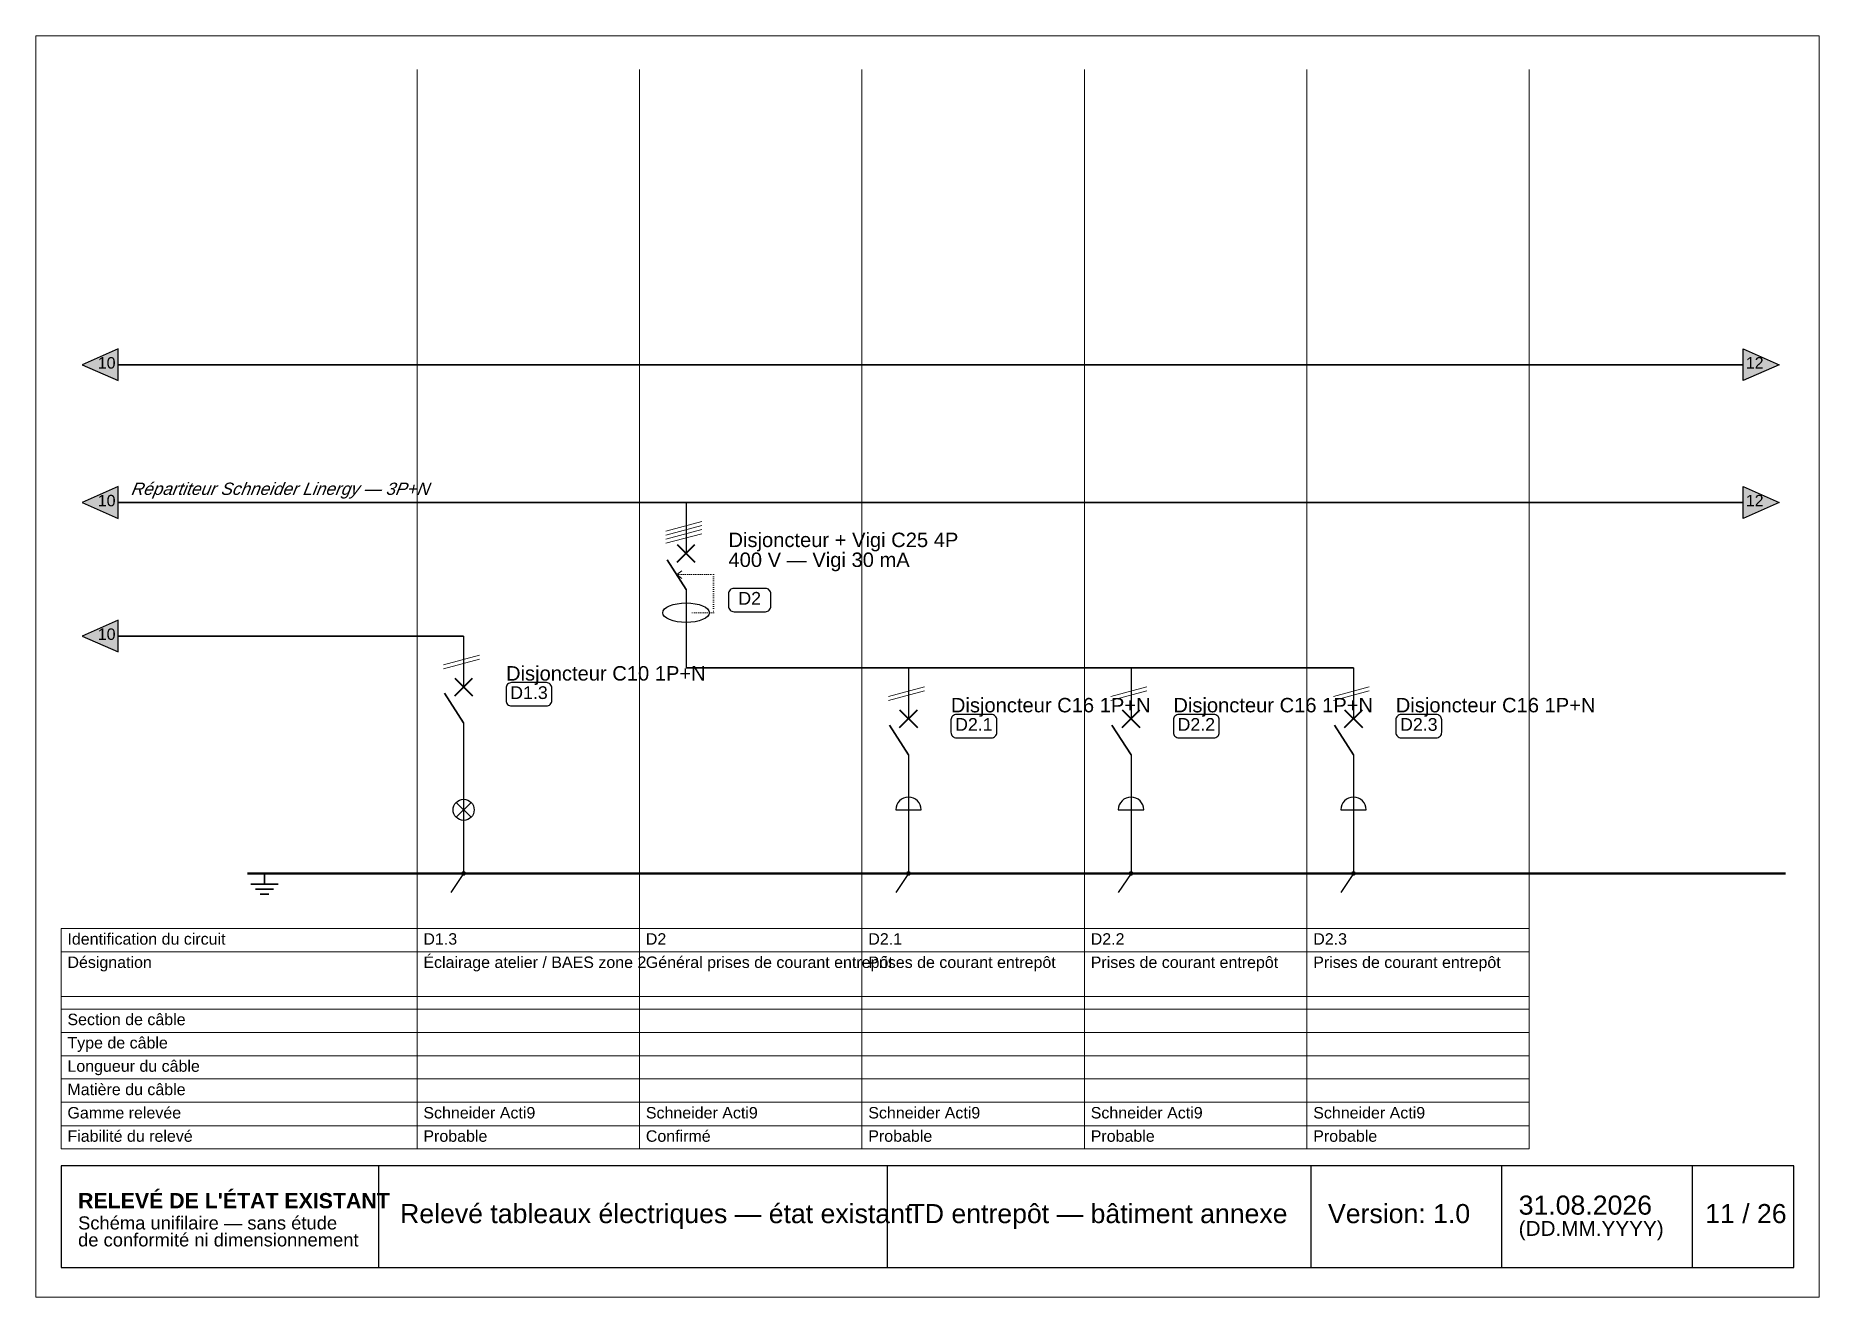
# Paper-space layout '11 - F11 TD ENTREPÔT (2-4)' of a CAD drawing. Header units: millimetres. Extents: x 0 to 297, y 0 to 210.
# The model-space entities are those that its viewports show. They can reach past a viewport. Long polylines and large blocks are cut down to what shows.
import ezdxf
from ezdxf.enums import TextEntityAlignment as Align

# ---------------------------------------------------------------- set-up
doc = ezdxf.new("R2010")
doc.units = ezdxf.units.MM
doc.header["$LTSCALE"] = 0.5
doc.linetypes.add('DASHED', pattern=[1.524, 1.27, -0.254])
doc.linetypes.add('DOT', pattern=[0.508, 0, -0.508])
for name, color, linetype, lineweight in [('RENVOIS_FOLIO', 5, 'CONTINUOUS', 25), ('SCHEMA', 7, 'CONTINUOUS', 35), ('SYMBOLES', 7, 'CONTINUOUS', 25), ('TERRE', 3, 'CONTINUOUS', 50), ('TEXTE', 7, 'CONTINUOUS', 13), ('TRAME', 253, 'CONTINUOUS', 9)]:
    doc.layers.add(name, color=color, linetype=linetype, lineweight=lineweight)
doc.styles.add('SCHEMA', font='arial.ttf')
doc.styles.add('SCHEMA_GRAS', font='arialbd.ttf')
doc.styles.add('SCHEMA_ITAL', font='ariali.ttf')

msp = doc.modelspace()

# ---------------------------------------------------------------- hatches: boundary and pattern name
at = {"layer": 'RENVOIS_FOLIO'}
for points in [[(330.76, -302.13), (324.76, -304.78), (330.76, -307.42)], [(601.3, -302.13), (607.3, -304.78), (601.3, -307.42)], [(330.76, -325.06), (324.76, -327.71), (330.76, -330.35)], [(601.3, -325.06), (607.3, -327.71), (601.3, -330.35)], [(330.76, -347.29), (324.76, -349.93), (330.76, -352.58)]]:
    msp.add_hatch(color=7, dxfattribs=at).paths.add_polyline_path(points)
at = {"layer": 'SCHEMA'}
h = msp.add_hatch(color=7, dxfattribs=at)
edge = h.paths.add_edge_path()
edge.add_arc((388.26, -389.44), 0.388, 0, 360)
h = msp.add_hatch(color=7, dxfattribs=at)
edge = h.paths.add_edge_path()
edge.add_arc((462.34, -389.44), 0.388, 0, 360)
h = msp.add_hatch(color=7, dxfattribs=at)
edge = h.paths.add_edge_path()
edge.add_arc((499.39, -389.44), 0.388, 0, 360)
h = msp.add_hatch(color=7, dxfattribs=at)
edge = h.paths.add_edge_path()
edge.add_arc((536.43, -389.44), 0.388, 0, 360)

# ---------------------------------------------------------------- linework, layer by layer
at = {"layer": 'RENVOIS_FOLIO'}
for points in [[(330.76, -302.13), (324.76, -304.78), (330.76, -307.42)], [(601.3, -302.13), (607.3, -304.78), (601.3, -307.42)], [(330.76, -325.06), (324.76, -327.71), (330.76, -330.35)], [(601.3, -325.06), (607.3, -327.71), (601.3, -330.35)], [(330.76, -347.29), (324.76, -349.93), (330.76, -352.58)]]:
    msp.add_lwpolyline(points, close=True, dxfattribs=at)
at = {"layer": 'SCHEMA', "lineweight": 35}
for p, q in [((330.76, -304.78), (601.3, -304.78)), ((330.76, -327.71), (601.3, -327.71)), ((422.13, -337.23), (425.3, -342.17)), ((330.76, -349.93), (388.26, -349.93)), ((425.3, -355.23), (536.43, -355.23)), ((385.09, -359.46), (388.26, -364.4)), ((459.17, -364.75), (462.34, -369.69)), ((496.21, -364.75), (499.39, -369.69)), ((533.25, -364.75), (536.43, -369.69)), ((352.81, -391.21), (357.39, -391.21)), ((355.1, -389.44), (355.1, -391.21)), ((353.62, -392.06), (356.58, -392.06)), ((354.39, -392.9), (355.81, -392.9))]:
    msp.add_line(p, q, dxfattribs=at)
at = {"layer": 'SCHEMA', "lineweight": 30}
for p, q in [((425.3, -327.71), (425.3, -336.18)), ((425.3, -342.17), (425.3, -355.23)), ((388.26, -349.93), (388.26, -358.4)), ((462.34, -355.23), (462.34, -363.69)), ((499.39, -355.23), (499.39, -363.69)), ((536.43, -355.23), (536.43, -363.69)), ((388.26, -364.4), (388.26, -389.44)), ((462.34, -369.69), (462.34, -389.44)), ((499.39, -369.69), (499.39, -389.44)), ((536.43, -369.69), (536.43, -389.44)), ((387.03, -380.1), (389.5, -377.63)), ((387.03, -377.63), (389.5, -380.1)), ((460.23, -378.86), (464.46, -378.86)), ((497.27, -378.86), (501.5, -378.86)), ((534.31, -378.86), (538.54, -378.86)), ((388.26, -389.44), (386.14, -392.62)), ((462.34, -389.44), (460.23, -392.62)), ((499.39, -389.44), (497.27, -392.62)), ((536.43, -389.44), (534.31, -392.62))]:
    msp.add_line(p, q, dxfattribs=at)
at = {"layer": 'SCHEMA', "lineweight": 40}
for p, q in [((423.82, -337.66), (426.78, -334.69)), ((423.82, -334.69), (426.78, -337.66)), ((386.78, -359.88), (389.74, -356.92)), ((386.78, -356.92), (389.74, -359.88)), ((460.86, -365.17), (463.83, -362.21)), ((460.86, -362.21), (463.83, -365.17)), ((497.9, -365.17), (500.87, -362.21)), ((497.9, -362.21), (500.87, -365.17)), ((534.95, -365.17), (537.91, -362.21)), ((534.95, -362.21), (537.91, -365.17))]:
    msp.add_line(p, q, dxfattribs=at)
at = {"layer": 'SCHEMA', "lineweight": 30}
msp.add_circle((388.26, -378.86), 1.76, dxfattribs=at)
for centre in [(462.34, -378.86), (499.39, -378.86), (536.43, -378.86)]:
    msp.add_arc(centre, 2.12, 0, 180, dxfattribs=at)
msp.add_ellipse((425.3, -346.05), major_axis=(3.88, 0), ratio=0.418182, dxfattribs=at)
at = {"layer": 'SYMBOLES', "lineweight": 20}
for p, q in [((421.95, -332.47), (427.95, -330.88)), ((421.95, -333.14), (427.95, -331.55)), ((421.95, -333.81), (427.95, -332.22)), ((421.95, -334.48), (427.95, -332.89)), ((423.75, -339.7), (424.6, -339.07)), ((423.75, -339.7), (424.6, -340.34)), ((384.91, -354.7), (390.91, -353.11)), ((384.91, -355.37), (390.91, -353.78)), ((458.99, -359.99), (464.99, -358.4)), ((458.99, -360.66), (464.99, -359.07)), ((496.03, -359.99), (502.03, -358.4)), ((496.03, -360.66), (502.03, -359.07)), ((533.08, -359.99), (539.07, -358.4)), ((533.08, -360.66), (539.07, -359.07))]:
    msp.add_line(p, q, dxfattribs=at)
at = {"layer": 'SYMBOLES', "linetype": 'DOT', "lineweight": 20}
for p, q in [((423.75, -339.7), (429.89, -339.7)), ((429.89, -339.7), (429.89, -346.05)), ((429.89, -346.05), (426.01, -346.05))]:
    msp.add_line(p, q, dxfattribs=at)
at = {"layer": 'SYMBOLES', "lineweight": 15}
for p, q in [((321.23, -398.62), (565.71, -398.62)), ((321.23, -435.31), (321.23, -398.62)), ((380.5, -435.31), (380.5, -398.62)), ((417.54, -435.31), (417.54, -398.62)), ((454.58, -435.31), (454.58, -398.62)), ((491.62, -435.31), (491.62, -398.62)), ((528.67, -435.31), (528.67, -398.62)), ((565.71, -435.31), (565.71, -398.62)), ((321.23, -402.5), (565.71, -402.5)), ((321.23, -409.91), (565.71, -409.91)), ((321.23, -412.02), (565.71, -412.02)), ((321.23, -415.9), (565.71, -415.9)), ((321.23, -419.78), (565.71, -419.78)), ((321.23, -423.66), (565.71, -423.66)), ((321.23, -427.54), (565.71, -427.54)), ((321.23, -431.43), (565.71, -431.43)), ((321.23, -435.31), (565.71, -435.31))]:
    msp.add_line(p, q, dxfattribs=at)
at = {"layer": 'SYMBOLES', "lineweight": 25}
for p, q in [((374.15, -455.06), (374.15, -438.13)), ((458.82, -455.06), (458.82, -438.13)), ((529.37, -455.06), (529.37, -438.13)), ((561.12, -455.06), (561.12, -438.13)), ((592.87, -455.06), (592.87, -438.13))]:
    msp.add_line(p, q, dxfattribs=at)
for points in [[(433.28, -345.88), (438.5, -345.88, 0.414214), (439.41, -344.96), (439.41, -342.91, 0.414214), (438.5, -342), (433.28, -342, 0.414214), (432.36, -342.91), (432.36, -344.96, 0.414214)], [(396.23, -361.57), (402.04, -361.57, 0.414214), (402.96, -360.66), (402.96, -358.61, 0.414214), (402.04, -357.69), (396.23, -357.69, 0.414214), (395.32, -358.61), (395.32, -360.66, 0.414214)], [(470.32, -366.87), (476.13, -366.87, 0.414214), (477.05, -365.95), (477.05, -363.9, 0.414214), (476.13, -362.99), (470.32, -362.99, 0.414214), (469.4, -363.9), (469.4, -365.95, 0.414214)], [(507.36, -366.87), (513.17, -366.87, 0.414214), (514.09, -365.95), (514.09, -363.9, 0.414214), (513.17, -362.99), (507.36, -362.99, 0.414214), (506.44, -363.9), (506.44, -365.95, 0.414214)], [(544.4, -366.87), (550.21, -366.87, 0.414214), (551.13, -365.95), (551.13, -363.9, 0.414214), (550.21, -362.99), (544.4, -362.99, 0.414214), (543.48, -363.9), (543.48, -365.95, 0.414214)]]:
    msp.add_lwpolyline(points, format="xyb", close=True, dxfattribs=at)
msp.add_lwpolyline([(321.23, -455.06), (609.77, -455.06), (609.77, -438.13), (321.23, -438.13)], close=True, dxfattribs=at)
at = {"layer": 'TERRE', "color": 3}
msp.add_line((352.28, -389.44), (608.36, -389.44), dxfattribs=at)
at = {"layer": 'TERRE', "color": 2, "linetype": 'DASHED'}
msp.add_line((353.69, -389.44), (608.36, -389.44), dxfattribs=at)
at = {"layer": 'TRAME'}
for p, q in [((380.5, -435.31), (380.5, -255.64)), ((417.54, -435.31), (417.54, -255.64)), ((454.58, -435.31), (454.58, -255.64)), ((491.62, -435.31), (491.62, -255.64)), ((528.67, -435.31), (528.67, -255.64)), ((565.71, -435.31), (565.71, -255.64))]:
    msp.add_line(p, q, dxfattribs=at)

# ---------------------------------------------------------------- texts
at = {"layer": 'TEXTE', "style": 'SCHEMA'}
for s, height, p in [('10', 1.905, (328.82, -305.41)), ('12', 1.905, (603.24, -305.41)), ('10', 1.905, (328.82, -328.34)), ('12', 1.905, (603.24, -328.34)), ('D2', 2.117, (435.89, -344.71)), ('10', 1.905, (328.82, -350.57)), ('D1.3', 2.117, (399.14, -360.41)), ('D2.1', 2.117, (473.22, -365.7)), ('D2.2', 2.117, (510.26, -365.7)), ('D2.3', 2.117, (547.31, -365.7))]:
    msp.add_text(s, height=height, dxfattribs=at).set_placement(p, align=Align.CENTER)
at = {"layer": 'TEXTE', "style": 'SCHEMA_ITAL', "oblique": 12}
msp.add_text('Répartiteur Schneider Linergy — 3P+N', height=2.0461, dxfattribs=at).set_placement((332.88, -326.44))
at = {"layer": 'TEXTE'}
for s, height, style, p in [('Disjoncteur + Vigi C25 4P', 2.3989, 'SCHEMA', (432.36, -335.12)), ('400 V — Vigi 30 mA', 2.3989, 'SCHEMA', (432.36, -338.43)), ('Disjoncteur C10 1P+N', 2.3989, 'SCHEMA', (395.32, -357.34)), ('Disjoncteur C16 1P+N', 2.3989, 'SCHEMA', (469.4, -362.63)), ('Disjoncteur C16 1P+N', 2.3989, 'SCHEMA', (506.44, -362.63)), ('Disjoncteur C16 1P+N', 2.3989, 'SCHEMA', (543.48, -362.63)), ('Identification du circuit', 1.905, 'SCHEMA', (322.29, -401.3)), ('D1.3', 1.905, 'SCHEMA', (381.56, -401.3)), ('D2', 1.905, 'SCHEMA', (418.6, -401.3)), ('D2.1', 1.905, 'SCHEMA', (455.64, -401.3)), ('D2.2', 1.905, 'SCHEMA', (492.68, -401.3)), ('D2.3', 1.905, 'SCHEMA', (529.73, -401.3)), ('Désignation', 1.905, 'SCHEMA', (322.29, -405.18)), ('Éclairage atelier / BAES zone 2', 1.905, 'SCHEMA', (381.56, -405.18)), ('Général prises de courant entrepôt', 1.905, 'SCHEMA', (418.6, -405.18)), ('Prises de courant entrepôt', 1.905, 'SCHEMA', (455.64, -405.18)), ('Prises de courant entrepôt', 1.905, 'SCHEMA', (492.68, -405.18)), ('Prises de courant entrepôt', 1.905, 'SCHEMA', (529.73, -405.18)), ('Section de câble', 1.905, 'SCHEMA', (322.29, -414.7)), ('Type de câble', 1.905, 'SCHEMA', (322.29, -418.58)), ('Longueur du câble', 1.905, 'SCHEMA', (322.29, -422.46)), ('Matière du câble', 1.905, 'SCHEMA', (322.29, -426.35)), ('Gamme relevée', 1.905, 'SCHEMA', (322.29, -430.23)), ('Schneider Acti9', 1.905, 'SCHEMA', (381.56, -430.23)), ('Schneider Acti9', 1.905, 'SCHEMA', (418.6, -430.23)), ('Schneider Acti9', 1.905, 'SCHEMA', (455.64, -430.23)), ('Schneider Acti9', 1.905, 'SCHEMA', (492.68, -430.23)), ('Schneider Acti9', 1.905, 'SCHEMA', (529.73, -430.23)), ('Fiabilité du relevé', 1.905, 'SCHEMA', (322.29, -434.11)), ('Probable', 1.905, 'SCHEMA', (381.56, -434.11)), ('Confirmé', 1.905, 'SCHEMA', (418.6, -434.11)), ('Probable', 1.905, 'SCHEMA', (455.64, -434.11)), ('Probable', 1.905, 'SCHEMA', (492.68, -434.11)), ('Probable', 1.905, 'SCHEMA', (529.73, -434.11)), ("RELEVÉ DE L'ÉTAT EXISTANT", 2.54, 'SCHEMA_GRAS', (324.06, -445.18)), ('Relevé tableaux électriques — état existant', 3.175, 'SCHEMA', (377.68, -447.65)), ('TD entrepôt — bâtiment annexe', 3.175, 'SCHEMA', (462.34, -447.65)), ('Version: 1.0', 3.175, 'SCHEMA', (532.19, -447.65)), ('31.08.2026', 3.175, 'SCHEMA', (563.94, -446.24)), ('11 / 26', 3.175, 'SCHEMA', (594.99, -447.65)), ('Schéma unifilaire — sans étude', 2.1872, 'SCHEMA', (324.06, -448.71)), ('(DD.MM.YYYY)', 2.4694, 'SCHEMA', (563.94, -449.77)), ('de conformité ni dimensionnement', 2.1872, 'SCHEMA', (324.06, -451.53))]:
    msp.add_text(s, height=height, dxfattribs=dict(at, style=style)).set_placement(p)

psp = doc.layouts.new('11 - F11 TD ENTREPÔT (2-4)')

# ---------------------------------------------------------------- viewports
at = {"layer": 'VIEWPORTS'}
psp.add_viewport(center=(148.5, 105), size=(297, 210), view_center_point=(465.5, -355), view_height=210, dxfattribs=at)

doc.saveas('drawing.dxf')
